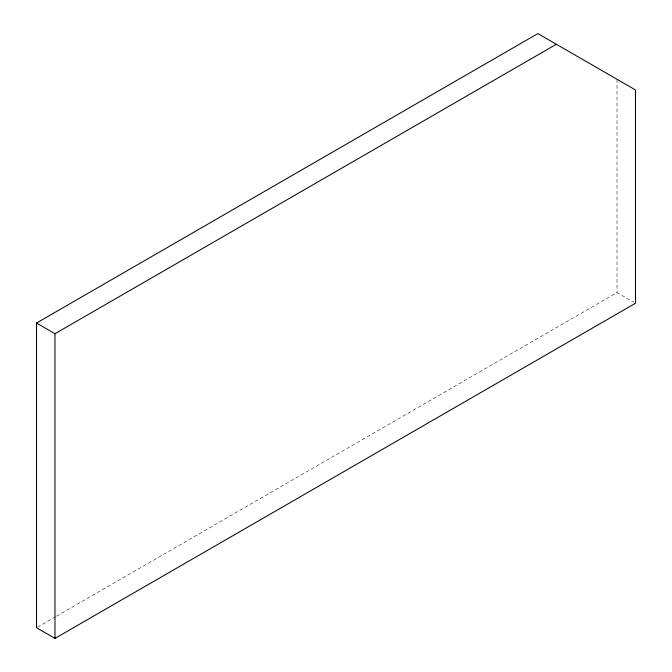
<?xml version="1.0" encoding="UTF-8"?>
<svg xmlns="http://www.w3.org/2000/svg" width="672" height="672" viewBox="0 0 672 672"><rect width="100%" height="100%" fill="white"/><g stroke="black" fill="none" stroke-linecap="round" stroke-linejoin="round"><path stroke-width="0.5" stroke-dasharray="3.36 2.52" d="M37.422 627.211L55.591 616.72M56.498 616.199L617.014 292.589L633.73 302.232M617.014 79.304L617.014 292.589"/><path stroke-width="1.01" d="M36.515 323.047L537.86 33.6L635.485 89.964L635.485 303.248L54.986 638.4L36.515 627.732L36.515 323.047L54.986 333.715L556.332 44.268M54.986 333.715L54.986 638.4"/></g></svg>
